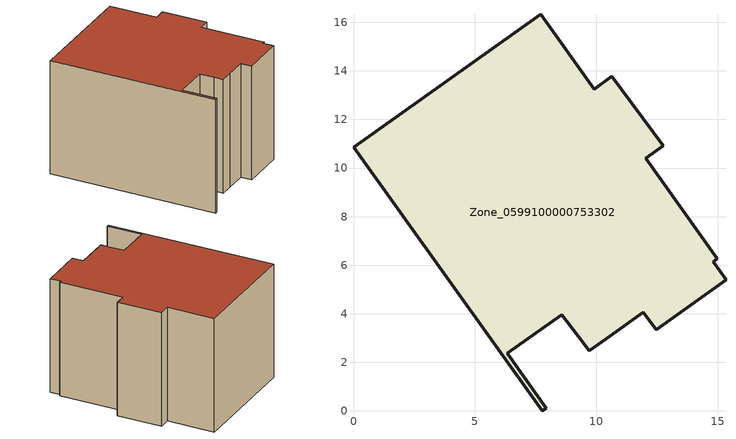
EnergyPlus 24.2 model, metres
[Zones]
Zone_0599100000753302
 floor ground (C_G): 9.26,3.07 8.57,3.97 6.34,2.38 7.94,0.11 7.78,0 0,10.85 7.71,16.34 9.92,13.25 10.64,13.78 12.75,10.92 12.03,10.4 14.99,6.26 14.82,6.14 15.34,5.4 12.46,3.33 11.94,4.06 10.55,3.08 9.72,2.48 z0
 wall outside (C_F): 12.75,10.92 10.64,13.78 9.92,13.25 7.71,16.34 0,10.85 7.78,0 7.94,0.11 6.34,2.38 8.57,3.97 9.26,3.07 9.72,2.48 10.55,3.08 11.94,4.06 12.46,3.33 15.34,5.4 14.82,6.14 14.99,6.26 12.03,10.4 12.75,10.92 z0:9.23
 roof outside (C_R): 8.57,3.97 9.26,3.07 9.72,2.48 10.55,3.08 11.94,4.06 12.46,3.33 15.34,5.4 14.82,6.14 14.99,6.26 12.03,10.4 12.75,10.92 10.64,13.78 9.92,13.25 7.71,16.34 0,10.85 7.78,0 7.94,0.11 6.34,2.38 z9.23
[BUILDING]
Pand.0599100000753302: North Axis=0; Terrain=City; Loads Convergence Tolerance Value=0.04; Temperature Convergence Tolerance Value=0.4; Solar Distribution=FullExterior; Maximum Number of Warmup Days=25; Minimum Number of Warmup Days=1
[Site:Location]
Rotterdam.The.Hague.AP_ZH_NLD Design_Conditions: Latitude=51.96; Longitude=4.45; Time Zone=1; Elevation=-4.5
[SITE:GROUNDTEMPERATURE:BUILDINGSURFACE]
18, 18, 18, 18, 18, 18, 18, 18, 18, 18, 18, 18
[MATERIAL] Thermal Absorptance=0.9; Solar Absorptance=0.7; Visible Absorptance=0.7
Name | Roughness | Thickness | Conductivity | Density | Specific Heat
G.TC.2006-2014 | MediumSmooth | 0.15 | 0.06 | 540 | 1210
F.TC.2006-2014 | Rough | 0.3 | 0.12 | 1920 | 840
R.TC.2006-2014 | MediumRough | 0.2 | 0.08 | 1500 | 1000
[CONSTRUCTION]
C_G: G.TC.2006-2014
C_F: F.TC.2006-2014
C_R: R.TC.2006-2014
[ZONE]
Zone_0599100000753302: Type=1; Multiplier=1; Ceiling Height=Autocalculate; Volume=Autocalculate; Floor Area=autocalculate; Part of Total Floor Area=Yes
[ZONEINFILTRATION:DESIGNFLOWRATE]
Infil_Zone_0599100000753302: Zone or ZoneList or Space or SpaceList=Zone_0599100000753302; Schedule=AlwaysOn; Design Flow Rate Calculation Method=Flow/Area; Flow Rate per Floor Area=0.0015; Constant Term Coefficient=1; Temperature Term Coefficient=0; Velocity Term Coefficient=0; Velocity Squared Term Coefficient=0
[HVACTEMPLATE:ZONE:IDEALLOADSAIRSYSTEM]
Zone_0599100000753302: Maximum Heating Supply Air Temperature=50; Minimum Cooling Supply Air Temperature=13; Maximum Heating Supply Air Humidity Ratio=0.0156; Minimum Cooling Supply Air Humidity Ratio=0.0077; Heating Limit=NoLimit; Cooling Limit=NoLimit; Dehumidification Control Type=ConstantSensibleHeatRatio; Cooling Sensible Heat Ratio=0.7; Dehumidification Setpoint=60; Humidification Control Type=None; Humidification Setpoint=30; Outdoor Air Method=None; Outdoor Air Flow Rate per Person=0.00944; Outdoor Air Flow Rate per Zone Floor Area=0; Outdoor Air Flow Rate per Zone=0; Demand Controlled Ventilation Type=None; Outdoor Air Economizer Type=NoEconomizer; Heat Recovery Type=None; Sensible Heat Recovery Effectiveness=0.7; Latent Heat Recovery Effectiveness=0.65
[ZONECONTROL:THERMOSTAT]
ThermostatControl_Zone_0599100000753302: Zone or ZoneList=Zone_0599100000753302; Control Type Schedule=DualSetpointControlType; Control 1=Thermostat_Zone_0599100000753302; Temperature Difference Between Cutout And Setpoint=0
[THERMOSTATSETPOINT:DUALSETPOINT]
Thermostat_Zone_0599100000753302: Heating Setpoint Temperature Schedule=HeatingSetpoint_Zone_0599100000753302; Cooling Setpoint Temperature Schedule=CoolingSetpoint_Zone_0599100000753302
[SCHEDULE:COMPACT]
HeatingSetpoint_Zone_0599100000753302: Through: 12/31, For: AllDays, Until: 24:00, 21
CoolingSetpoint_Zone_0599100000753302: Through: 12/31, For: AllDays, Until: 24:00, 24
DualSetpointControlType: Through: 12/31, For: AllDays, Until: 24:00, 4
AlwaysOn: Through: 12/31, For: AllDays, Until: 24:00, 1
